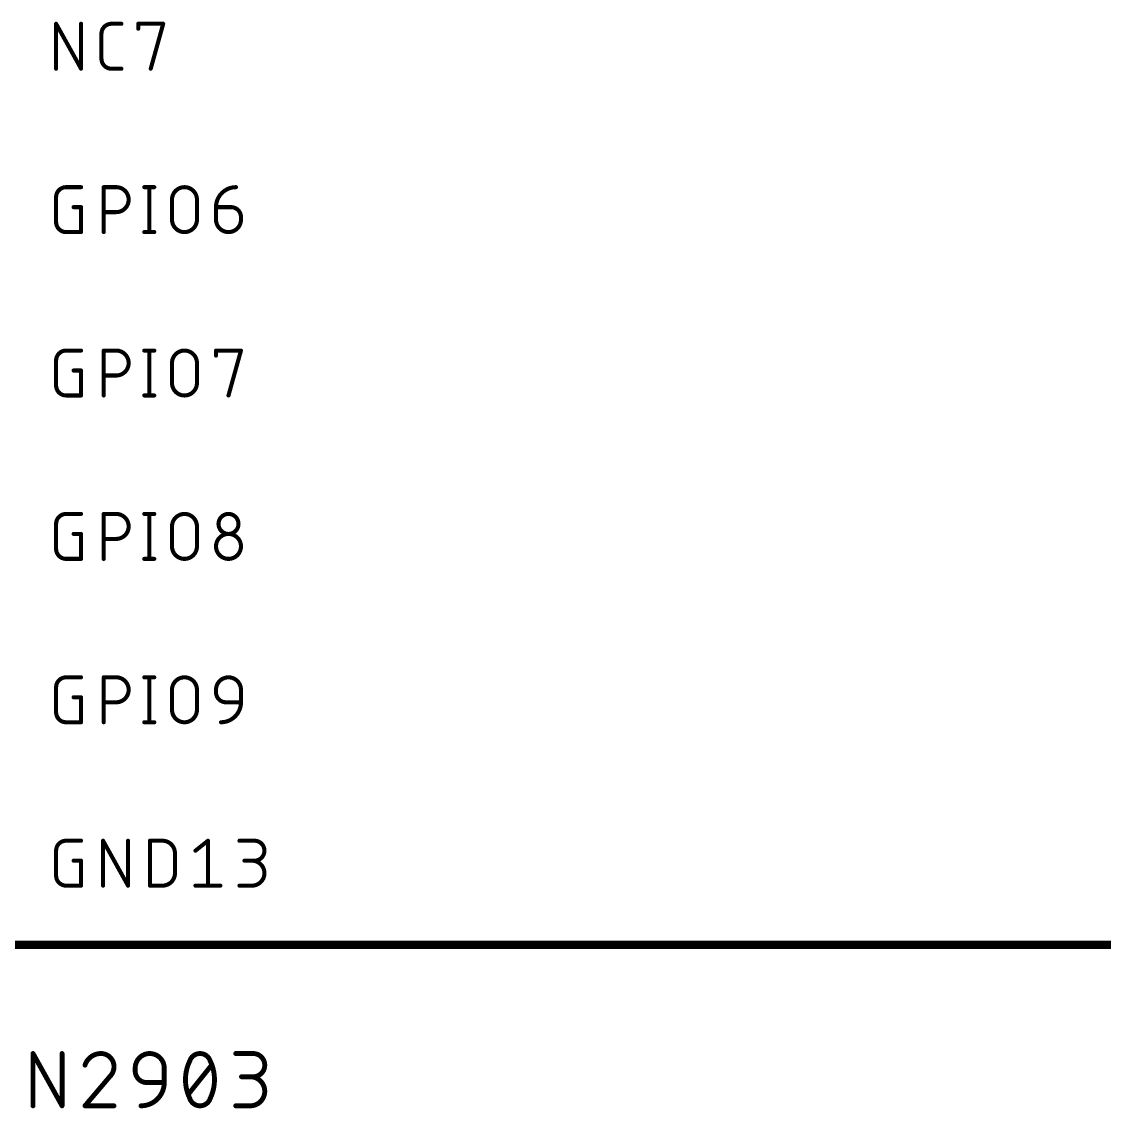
# Model space of a CAD drawing. Extents: x 0 to 388, y 0 to 261.
# Drawn here: x 153.73 to 187.4, y 91.44 to 125.22 of the extents above; entities that cross this region are included whole.
import ezdxf

# ---------------------------------------------------------------- set-up
doc = ezdxf.new("R2010")
doc.units = 0
for name, color, linetype in [('94', 14, 'CONTINUOUS'), ('95', 250, 'CONTINUOUS'), ('96', 250, 'CONTINUOUS')]:
    doc.layers.add(name, color=color, linetype=linetype)

msp = doc.modelspace()

# ---------------------------------------------------------------- linework, layer by layer
at = {"layer": '94', "const_width": 0.254}
msp.add_lwpolyline([(152.4, 96.52), (215.9, 96.52)], dxfattribs=at)
at = {"layer": '95', "const_width": 0.127}
for points in [[(154.8003, 123.7615), (154.8003, 125.1585)], [(154.8003, 125.1585), (155.5764, 123.7615)], [(155.5764, 123.7615), (155.5764, 125.1585)], [(156.5212, 125.1585), (156.8317, 125.1585)], [(157.3555, 125.0033), (157.3555, 125.1585)], [(157.3555, 125.1585), (158.1316, 125.1585)], [(158.1316, 125.1585), (157.7435, 123.7615)], [(156.2108, 124.0719), (156.2108, 124.8481)], [(156.8317, 123.7615), (156.5212, 123.7615)], [(155.1107, 120.0785), (155.5764, 120.0785)], [(156.2809, 118.6815), (156.2809, 120.0785)], [(156.2809, 120.0785), (156.6689, 120.0785)], [(157.5427, 120.0785), (157.8531, 120.0785)], [(157.6979, 120.0785), (157.6979, 118.6815)], [(154.8003, 118.9919), (154.8003, 119.7681)], [(158.4049, 119.0696), (158.4049, 119.6904)], [(159.1811, 119.6904), (159.1811, 119.0696)], [(155.3436, 119.4576), (155.5764, 119.4576)], [(155.5764, 119.4576), (155.5764, 118.6815)], [(156.6689, 119.3024), (156.2809, 119.3024)], [(159.7738, 119.4576), (160.2395, 119.4576)], [(159.7738, 119.0696), (159.7738, 119.4576)], [(160.5499, 119.1472), (160.5499, 119.0696)], [(155.5764, 118.6815), (155.1107, 118.6815)], [(157.5427, 118.6815), (157.8531, 118.6815)], [(155.1107, 114.9985), (155.5764, 114.9985)], [(156.2809, 113.6015), (156.2809, 114.9985)], [(156.2809, 114.9985), (156.6689, 114.9985)], [(157.5427, 114.9985), (157.8531, 114.9985)], [(157.6979, 114.9985), (157.6979, 113.6015)], [(159.7738, 114.8433), (159.7738, 114.9985)], [(159.7738, 114.9985), (160.5499, 114.9985)], [(160.5499, 114.9985), (160.1619, 113.6015)], [(154.8003, 113.9119), (154.8003, 114.6881)], [(158.4049, 113.9896), (158.4049, 114.6104)], [(159.1811, 114.6104), (159.1811, 113.9896)], [(155.3436, 114.3776), (155.5764, 114.3776)], [(155.5764, 114.3776), (155.5764, 113.6015)], [(156.6689, 114.2224), (156.2809, 114.2224)], [(155.5764, 113.6015), (155.1107, 113.6015)], [(157.5427, 113.6015), (157.8531, 113.6015)], [(155.1107, 109.9185), (155.5764, 109.9185)], [(156.2809, 108.5215), (156.2809, 109.9185)], [(156.2809, 109.9185), (156.6689, 109.9185)], [(157.5427, 109.9185), (157.8531, 109.9185)], [(157.6979, 109.9185), (157.6979, 108.5215)], [(154.8003, 108.8319), (154.8003, 109.6081)], [(158.4049, 108.9096), (158.4049, 109.5304)], [(159.1811, 109.5304), (159.1811, 108.9096)], [(155.3436, 109.2976), (155.5764, 109.2976)], [(155.5764, 109.2976), (155.5764, 108.5215)], [(156.6689, 109.1424), (156.2809, 109.1424)], [(155.5764, 108.5215), (155.1107, 108.5215)], [(157.5427, 108.5215), (157.8531, 108.5215)], [(155.1107, 104.8385), (155.5764, 104.8385)], [(156.2809, 103.4415), (156.2809, 104.8385)], [(156.2809, 104.8385), (156.6689, 104.8385)], [(157.5427, 104.8385), (157.8531, 104.8385)], [(157.6979, 104.8385), (157.6979, 103.4415)], [(154.8003, 103.7519), (154.8003, 104.5281)], [(158.4049, 103.8296), (158.4049, 104.4504)], [(159.1811, 104.4504), (159.1811, 103.8296)], [(159.7738, 104.3728), (159.7738, 104.4504)], [(160.5499, 104.4504), (160.5499, 104.0624)], [(155.3436, 104.2176), (155.5764, 104.2176)], [(155.5764, 104.2176), (155.5764, 103.4415)], [(156.6689, 104.0624), (156.2809, 104.0624)], [(160.5499, 104.0624), (160.0842, 104.0624)], [(155.5764, 103.4415), (155.1107, 103.4415)], [(157.5427, 103.4415), (157.8531, 103.4415)], [(155.1107, 99.7585), (155.5764, 99.7585)], [(156.2604, 98.3615), (156.2604, 99.7585)], [(156.2604, 99.7585), (157.0365, 98.3615)], [(157.0365, 98.3615), (157.0365, 99.7585)], [(157.7205, 98.3615), (157.7205, 99.7585)], [(157.7205, 99.7585), (158.1086, 99.7585)], [(159.135, 99.4481), (159.5231, 99.7585)], [(159.5231, 99.7585), (159.5231, 98.3615)], [(160.5039, 99.7585), (160.9695, 99.7585)], [(154.8003, 98.6719), (154.8003, 99.4481)], [(158.4966, 99.3704), (158.4966, 98.7496)], [(155.3436, 99.1376), (155.5764, 99.1376)], [(155.5764, 99.1376), (155.5764, 98.3615)], [(160.9695, 99.1376), (160.6591, 99.1376)], [(155.5764, 98.3615), (155.1107, 98.3615)], [(158.1086, 98.3615), (157.7205, 98.3615)], [(159.135, 98.3615), (159.9111, 98.3615)], [(160.5039, 98.3615), (160.8919, 98.3615)]]:
    msp.add_lwpolyline(points, dxfattribs=at)
at = {"layer": '95'}
for points, const_width in [([(154.8281, 125.1739, 1), (154.7725, 125.1431)], 0.0635), ([(154.8321, 125.1585, 1), (154.7686, 125.1585)], 0.0635), ([(155.6082, 125.1585, 1), (155.5447, 125.1585)], 0.0635), ([(156.5212, 125.1585, 0.4142), (156.2108, 124.8481)], 0.127), ([(156.5212, 125.1903, 1), (156.5212, 125.1268)], 0.0635), ([(156.5212, 125.1268, 1), (156.5212, 125.1902)], 0.0635), ([(156.8317, 125.1268, 1), (156.8317, 125.1903)], 0.0635), ([(157.3872, 125.1585, 1), (157.3237, 125.1585)], 0.0635), ([(157.3555, 125.1903, 1), (157.3555, 125.1268)], 0.0635), ([(157.3237, 125.0033, 1), (157.3872, 125.0033)], 0.0635), ([(158.1622, 125.15, 1), (158.101, 125.167)], 0.0635), ([(158.1316, 125.1268, 1), (158.1316, 125.1903)], 0.0635), ([(156.2425, 124.8481, 1), (156.179, 124.8481)], 0.0635), ([(156.179, 124.8481, 1), (156.2425, 124.8481)], 0.0635), ([(156.2108, 124.0719, 0.4142), (156.5212, 123.7615)], 0.127), ([(156.2425, 124.0719, 1), (156.179, 124.0719)], 0.0635), ([(156.179, 124.0719, 1), (156.2425, 124.0719)], 0.0635), ([(154.7686, 123.7615, 1), (154.8321, 123.7615)], 0.0635), ([(155.5447, 123.7615, 1), (155.6082, 123.7615)], 0.0635), ([(155.5487, 123.7461, 1), (155.6042, 123.7769)], 0.0635), ([(156.5212, 123.7933, 1), (156.5212, 123.7298)], 0.0635), ([(156.5212, 123.7298, 1), (156.5212, 123.7933)], 0.0635), ([(156.8317, 123.7298, 1), (156.8317, 123.7933)], 0.0635), ([(157.713, 123.77, 1), (157.7741, 123.753)], 0.0635), ([(155.1107, 120.0785, 0.4142), (154.8003, 119.7681)], 0.127), ([(155.1107, 120.1103, 1), (155.1107, 120.0468)], 0.0635), ([(155.1107, 120.0468, 1), (155.1107, 120.1102)], 0.0635), ([(155.5764, 120.0468, 1), (155.5764, 120.1103)], 0.0635), ([(156.3126, 120.0785, 1), (156.2491, 120.0785)], 0.0635), ([(156.2809, 120.1103, 1), (156.2809, 120.0468)], 0.0635), ([(156.6689, 119.3024, 1), (156.6689, 120.0785)], 0.127), ([(156.6689, 120.1103, 1), (156.6689, 120.0468)], 0.0635), ([(156.6689, 120.0468, 1), (156.6689, 120.1103)], 0.0635), ([(157.5427, 120.1103, 1), (157.5427, 120.0468)], 0.0635), ([(157.7297, 120.0785, 1), (157.6662, 120.0785)], 0.0635), ([(157.8531, 120.0468, 1), (157.8531, 120.1103)], 0.0635), ([(159.181, 119.6904, 1), (158.4049, 119.6904)], 0.127), ([(160.3947, 120.0785, 0.4142), (159.7738, 119.4576)], 0.127), ([(160.3947, 120.0468, 1), (160.3947, 120.1102)], 0.0635), ([(154.8321, 119.7681, 1), (154.7686, 119.7681)], 0.0635), ([(154.7686, 119.7681, 1), (154.8321, 119.7681)], 0.0635), ([(158.4367, 119.6904, 1), (158.3732, 119.6904)], 0.0635), ([(158.3732, 119.6904, 1), (158.4367, 119.6904)], 0.0635), ([(159.2128, 119.6904, 1), (159.1493, 119.6904)], 0.0635), ([(159.1493, 119.6904, 1), (159.2128, 119.6904)], 0.0635), ([(155.3436, 119.4894, 1), (155.3436, 119.4259)], 0.0635), ([(155.6082, 119.4576, 1), (155.5447, 119.4576)], 0.0635), ([(155.5764, 119.4259, 1), (155.5764, 119.4894)], 0.0635), ([(156.2809, 119.3341, 1), (156.2809, 119.2706)], 0.0635), ([(156.6689, 119.3341, 1), (156.6689, 119.2706)], 0.0635), ([(156.6689, 119.2706, 1), (156.6689, 119.3341)], 0.0635), ([(159.7738, 119.4894, 1), (159.7738, 119.4259)], 0.0635), ([(159.8055, 119.4576, 1), (159.742, 119.4576)], 0.0635), ([(159.742, 119.4576, 1), (159.8055, 119.4576)], 0.0635), ([(160.2395, 119.4894, 1), (160.2395, 119.4259)], 0.0635), ([(160.5499, 119.1472, 0.4142), (160.2395, 119.4576)], 0.127), ([(160.2395, 119.4259, 1), (160.2395, 119.4894)], 0.0635), ([(154.8003, 118.9919, 0.4142), (155.1107, 118.6815)], 0.127), ([(154.8321, 118.9919, 1), (154.7686, 118.9919)], 0.0635), ([(154.7686, 118.9919, 1), (154.8321, 118.9919)], 0.0635), ([(158.4049, 119.0696, 1), (159.1811, 119.0696)], 0.127), ([(158.4367, 119.0696, 1), (158.3732, 119.0696)], 0.0635), ([(158.3732, 119.0696, 1), (158.4367, 119.0696)], 0.0635), ([(159.2128, 119.0696, 1), (159.1493, 119.0696)], 0.0635), ([(159.1493, 119.0696, 1), (159.2128, 119.0696)], 0.0635), ([(159.7738, 119.0696, 1), (160.5499, 119.0696)], 0.127), ([(159.8055, 119.0696, 1), (159.742, 119.0696)], 0.0635), ([(159.742, 119.0696, 1), (159.8055, 119.0696)], 0.0635), ([(160.5817, 119.1472, 1), (160.5182, 119.1472)], 0.0635), ([(160.5182, 119.1472, 1), (160.5817, 119.1472)], 0.0635), ([(160.5817, 119.0696, 1), (160.5182, 119.0696)], 0.0635), ([(160.5182, 119.0696, 1), (160.5817, 119.0696)], 0.0635), ([(155.1107, 118.7133, 1), (155.1107, 118.6497)], 0.0635), ([(155.1107, 118.6497, 1), (155.1107, 118.7133)], 0.0635), ([(155.5447, 118.6815, 1), (155.6082, 118.6815)], 0.0635), ([(155.5764, 118.6497, 1), (155.5764, 118.7133)], 0.0635), ([(156.2491, 118.6815, 1), (156.3126, 118.6815)], 0.0635), ([(157.5427, 118.7133, 1), (157.5427, 118.6497)], 0.0635), ([(157.6662, 118.6815, 1), (157.7297, 118.6815)], 0.0635), ([(157.8531, 118.6497, 1), (157.8531, 118.7133)], 0.0635), ([(155.1107, 114.9985, 0.4142), (154.8003, 114.6881)], 0.127), ([(155.1107, 115.0303, 1), (155.1107, 114.9668)], 0.0635), ([(155.1107, 114.9668, 1), (155.1107, 115.0302)], 0.0635), ([(155.5764, 114.9668, 1), (155.5764, 115.0303)], 0.0635), ([(156.3126, 114.9985, 1), (156.2491, 114.9985)], 0.0635), ([(156.2809, 115.0303, 1), (156.2809, 114.9668)], 0.0635), ([(156.6689, 114.2224, 1), (156.6689, 114.9985)], 0.127), ([(156.6689, 115.0303, 1), (156.6689, 114.9668)], 0.0635), ([(156.6689, 114.9668, 1), (156.6689, 115.0303)], 0.0635), ([(157.5427, 115.0303, 1), (157.5427, 114.9668)], 0.0635), ([(157.7297, 114.9985, 1), (157.6662, 114.9985)], 0.0635), ([(157.8531, 114.9668, 1), (157.8531, 115.0303)], 0.0635), ([(159.181, 114.6104, 1), (158.4049, 114.6104)], 0.127), ([(159.8055, 114.9985, 1), (159.742, 114.9985)], 0.0635), ([(159.7738, 115.0303, 1), (159.7738, 114.9668)], 0.0635), ([(159.742, 114.8433, 1), (159.8055, 114.8433)], 0.0635), ([(160.5805, 114.99, 1), (160.5193, 115.007)], 0.0635), ([(160.5499, 114.9668, 1), (160.5499, 115.0303)], 0.0635), ([(154.8321, 114.6881, 1), (154.7686, 114.6881)], 0.0635), ([(154.7686, 114.6881, 1), (154.8321, 114.6881)], 0.0635), ([(158.4367, 114.6104, 1), (158.3732, 114.6104)], 0.0635), ([(158.3732, 114.6104, 1), (158.4367, 114.6104)], 0.0635), ([(159.2128, 114.6104, 1), (159.1493, 114.6104)], 0.0635), ([(159.1493, 114.6104, 1), (159.2128, 114.6104)], 0.0635), ([(155.3436, 114.4094, 1), (155.3436, 114.3459)], 0.0635), ([(155.6082, 114.3776, 1), (155.5447, 114.3776)], 0.0635), ([(155.5764, 114.3459, 1), (155.5764, 114.4094)], 0.0635), ([(156.2809, 114.2541, 1), (156.2809, 114.1906)], 0.0635), ([(156.6689, 114.2541, 1), (156.6689, 114.1906)], 0.0635), ([(156.6689, 114.1906, 1), (156.6689, 114.2541)], 0.0635), ([(154.8003, 113.9119, 0.4142), (155.1107, 113.6015)], 0.127), ([(154.8321, 113.9119, 1), (154.7686, 113.9119)], 0.0635), ([(154.7686, 113.9119, 1), (154.8321, 113.9119)], 0.0635), ([(158.4049, 113.9896, 1), (159.1811, 113.9896)], 0.127), ([(158.4367, 113.9896, 1), (158.3732, 113.9896)], 0.0635), ([(158.3732, 113.9896, 1), (158.4367, 113.9896)], 0.0635), ([(159.2128, 113.9896, 1), (159.1493, 113.9896)], 0.0635), ([(159.1493, 113.9896, 1), (159.2128, 113.9896)], 0.0635), ([(155.1107, 113.6333, 1), (155.1107, 113.5697)], 0.0635), ([(155.1107, 113.5697, 1), (155.1107, 113.6333)], 0.0635), ([(155.5447, 113.6015, 1), (155.6082, 113.6015)], 0.0635), ([(155.5764, 113.5697, 1), (155.5764, 113.6333)], 0.0635), ([(156.2491, 113.6015, 1), (156.3126, 113.6015)], 0.0635), ([(157.5427, 113.6333, 1), (157.5427, 113.5697)], 0.0635), ([(157.6662, 113.6015, 1), (157.7297, 113.6015)], 0.0635), ([(157.8531, 113.5697, 1), (157.8531, 113.6333)], 0.0635), ([(160.1313, 113.61, 1), (160.1924, 113.593)], 0.0635), ([(155.1107, 109.9185, 0.4142), (154.8003, 109.6081)], 0.127), ([(155.1107, 109.9503, 1), (155.1107, 109.8868)], 0.0635), ([(155.1107, 109.8868, 1), (155.1107, 109.9502)], 0.0635), ([(155.5764, 109.8868, 1), (155.5764, 109.9503)], 0.0635), ([(156.2809, 109.9503, 1), (156.2809, 109.8868)], 0.0635), ([(156.3126, 109.9185, 1), (156.2491, 109.9185)], 0.0635), ([(156.6689, 109.9503, 1), (156.6689, 109.8868)], 0.0635), ([(156.6689, 109.1424, 1), (156.6689, 109.9185)], 0.127), ([(156.6689, 109.8868, 1), (156.6689, 109.9503)], 0.0635), ([(157.5427, 109.9503, 1), (157.5427, 109.8868)], 0.0635), ([(157.7297, 109.9185, 1), (157.6662, 109.9185)], 0.0635), ([(157.8531, 109.8868, 1), (157.8531, 109.9503)], 0.0635), ([(159.181, 109.5304, 1), (158.4049, 109.5304)], 0.127), ([(160.4723, 109.6081, 1), (159.8514, 109.6081)], 0.127), ([(154.8321, 109.6081, 1), (154.7686, 109.6081)], 0.0635), ([(154.7686, 109.6081, 1), (154.8321, 109.6081)], 0.0635), ([(158.4367, 109.5304, 1), (158.3732, 109.5304)], 0.0635), ([(158.3732, 109.5304, 1), (158.4367, 109.5304)], 0.0635), ([(159.2128, 109.5304, 1), (159.1493, 109.5304)], 0.0635), ([(159.1493, 109.5304, 1), (159.2128, 109.5304)], 0.0635), ([(159.8514, 109.6081, 1), (160.4723, 109.6081)], 0.127), ([(159.8832, 109.6081, 1), (159.8197, 109.6081)], 0.0635), ([(159.8197, 109.6081, 1), (159.8832, 109.6081)], 0.0635), ([(160.504, 109.6081, 1), (160.4405, 109.6081)], 0.0635), ([(160.4405, 109.6081, 1), (160.504, 109.6081)], 0.0635), ([(155.3436, 109.3294, 1), (155.3436, 109.2659)], 0.0635), ([(155.6082, 109.2976, 1), (155.5447, 109.2976)], 0.0635), ([(155.5764, 109.2659, 1), (155.5764, 109.3294)], 0.0635), ([(156.2809, 109.1741, 1), (156.2809, 109.1106)], 0.0635), ([(156.6689, 109.1741, 1), (156.6689, 109.1106)], 0.0635), ([(156.6689, 109.1106, 1), (156.6689, 109.1741)], 0.0635), ([(160.5499, 108.9096, 1), (159.7738, 108.9096)], 0.127), ([(154.8003, 108.8319, 0.4142), (155.1107, 108.5215)], 0.127), ([(154.8321, 108.8319, 1), (154.7686, 108.8319)], 0.0635), ([(154.7686, 108.8319, 1), (154.8321, 108.8319)], 0.0635), ([(158.4049, 108.9096, 1), (159.1811, 108.9096)], 0.127), ([(158.4367, 108.9096, 1), (158.3732, 108.9096)], 0.0635), ([(158.3732, 108.9096, 1), (158.4367, 108.9096)], 0.0635), ([(159.2128, 108.9096, 1), (159.1493, 108.9096)], 0.0635), ([(159.1493, 108.9096, 1), (159.2128, 108.9096)], 0.0635), ([(159.7738, 108.9096, 1), (160.5499, 108.9096)], 0.127), ([(159.8055, 108.9096, 1), (159.742, 108.9096)], 0.0635), ([(159.742, 108.9096, 1), (159.8055, 108.9096)], 0.0635), ([(160.5817, 108.9096, 1), (160.5182, 108.9096)], 0.0635), ([(160.5182, 108.9096, 1), (160.5817, 108.9096)], 0.0635), ([(155.1107, 108.5533, 1), (155.1107, 108.4898)], 0.0635), ([(155.1107, 108.4898, 1), (155.1107, 108.5533)], 0.0635), ([(155.5447, 108.5215, 1), (155.6082, 108.5215)], 0.0635), ([(155.5764, 108.4898, 1), (155.5764, 108.5533)], 0.0635), ([(156.2491, 108.5215, 1), (156.3126, 108.5215)], 0.0635), ([(157.5427, 108.5533, 1), (157.5427, 108.4898)], 0.0635), ([(157.6662, 108.5215, 1), (157.7297, 108.5215)], 0.0635), ([(157.8531, 108.4898, 1), (157.8531, 108.5533)], 0.0635), ([(155.1107, 104.8385, 0.4142), (154.8003, 104.5281)], 0.127), ([(155.1107, 104.8703, 1), (155.1107, 104.8068)], 0.0635), ([(155.1107, 104.8068, 1), (155.1107, 104.8702)], 0.0635), ([(155.5764, 104.8068, 1), (155.5764, 104.8703)], 0.0635), ([(156.2809, 104.8703, 1), (156.2809, 104.8068)], 0.0635), ([(156.3126, 104.8385, 1), (156.2491, 104.8385)], 0.0635), ([(156.6689, 104.8703, 1), (156.6689, 104.8068)], 0.0635), ([(156.6689, 104.0624, 1), (156.6689, 104.8385)], 0.127), ([(156.6689, 104.8068, 1), (156.6689, 104.8703)], 0.0635), ([(157.5427, 104.8703, 1), (157.5427, 104.8068)], 0.0635), ([(157.7297, 104.8385, 1), (157.6662, 104.8385)], 0.0635), ([(157.8531, 104.8068, 1), (157.8531, 104.8703)], 0.0635), ([(159.181, 104.4504, 1), (158.4049, 104.4504)], 0.127), ([(160.5499, 104.4504, 1), (159.7738, 104.4504)], 0.127), ([(154.8321, 104.5281, 1), (154.7686, 104.5281)], 0.0635), ([(154.7686, 104.5281, 1), (154.8321, 104.5281)], 0.0635), ([(158.4367, 104.4504, 1), (158.3732, 104.4504)], 0.0635), ([(158.3732, 104.4504, 1), (158.4367, 104.4504)], 0.0635), ([(159.2128, 104.4504, 1), (159.1493, 104.4504)], 0.0635), ([(159.1493, 104.4504, 1), (159.2128, 104.4504)], 0.0635), ([(159.8055, 104.4504, 1), (159.742, 104.4504)], 0.0635), ([(159.742, 104.4504, 1), (159.8055, 104.4504)], 0.0635), ([(159.7738, 104.3728, 0.4142), (160.0842, 104.0624)], 0.127), ([(159.8055, 104.3728, 1), (159.742, 104.3728)], 0.0635), ([(159.742, 104.3728, 1), (159.8055, 104.3728)], 0.0635), ([(160.5817, 104.4504, 1), (160.5182, 104.4504)], 0.0635), ([(160.5182, 104.4504, 1), (160.5817, 104.4504)], 0.0635), ([(155.3436, 104.2494, 1), (155.3436, 104.1859)], 0.0635), ([(155.6082, 104.2176, 1), (155.5447, 104.2176)], 0.0635), ([(155.5764, 104.1859, 1), (155.5764, 104.2494)], 0.0635), ([(156.2809, 104.0941, 1), (156.2809, 104.0306)], 0.0635), ([(156.6689, 104.0941, 1), (156.6689, 104.0306)], 0.0635), ([(156.6689, 104.0306, 1), (156.6689, 104.0941)], 0.0635), ([(159.929, 103.4415, 0.4142), (160.5499, 104.0624)], 0.127), ([(160.0842, 104.0941, 1), (160.0842, 104.0306)], 0.0635), ([(160.0842, 104.0306, 1), (160.0842, 104.0941)], 0.0635), ([(160.5817, 104.0624, 1), (160.5182, 104.0624)], 0.0635), ([(160.5182, 104.0624, 1), (160.5817, 104.0624)], 0.0635), ([(160.5499, 104.0306, 1), (160.5499, 104.0941)], 0.0635), ([(154.8003, 103.7519, 0.4142), (155.1107, 103.4415)], 0.127), ([(154.8321, 103.7519, 1), (154.7686, 103.7519)], 0.0635), ([(154.7686, 103.7519, 1), (154.8321, 103.7519)], 0.0635), ([(158.4049, 103.8296, 1), (159.1811, 103.8296)], 0.127), ([(158.4367, 103.8296, 1), (158.3732, 103.8296)], 0.0635), ([(158.3732, 103.8296, 1), (158.4367, 103.8296)], 0.0635), ([(159.2128, 103.8296, 1), (159.1493, 103.8296)], 0.0635), ([(159.1493, 103.8296, 1), (159.2128, 103.8296)], 0.0635), ([(155.1107, 103.4733, 1), (155.1107, 103.4098)], 0.0635), ([(155.1107, 103.4098, 1), (155.1107, 103.4733)], 0.0635), ([(155.5447, 103.4415, 1), (155.6082, 103.4415)], 0.0635), ([(155.5764, 103.4098, 1), (155.5764, 103.4733)], 0.0635), ([(156.2491, 103.4415, 1), (156.3126, 103.4415)], 0.0635), ([(157.5427, 103.4733, 1), (157.5427, 103.4098)], 0.0635), ([(157.6662, 103.4415, 1), (157.7297, 103.4415)], 0.0635), ([(157.8531, 103.4098, 1), (157.8531, 103.4733)], 0.0635), ([(159.929, 103.4733, 1), (159.929, 103.4098)], 0.0635), ([(155.1107, 99.7585, 0.4142), (154.8003, 99.4481)], 0.127), ([(155.1107, 99.7903, 1), (155.1107, 99.7267)], 0.0635), ([(155.1107, 99.7268, 1), (155.1107, 99.7902)], 0.0635), ([(155.5764, 99.7267, 1), (155.5764, 99.7903)], 0.0635), ([(156.2922, 99.7585, 1), (156.2287, 99.7585)], 0.0635), ([(156.2882, 99.7739, 1), (156.2327, 99.7431)], 0.0635), ([(157.0683, 99.7585, 1), (157.0048, 99.7585)], 0.0635), ([(157.7205, 99.7903, 1), (157.7205, 99.7267)], 0.0635), ([(157.7523, 99.7585, 1), (157.6888, 99.7585)], 0.0635), ([(158.1086, 99.7903, 1), (158.1086, 99.7267)], 0.0635), ([(158.4966, 99.3704, 0.4142), (158.1086, 99.7585)], 0.127), ([(158.1086, 99.7267, 1), (158.1086, 99.7903)], 0.0635), ([(159.5548, 99.7585, 1), (159.4913, 99.7585)], 0.0635), ([(159.5429, 99.7337, 1), (159.5032, 99.7833)], 0.0635), ([(160.5039, 99.7903, 1), (160.5039, 99.7267)], 0.0635), ([(160.9695, 99.7903, 1), (160.9695, 99.7267)], 0.0635), ([(160.9695, 99.1376, 1), (160.9695, 99.7585)], 0.127), ([(160.9695, 99.7267, 1), (160.9695, 99.7903)], 0.0635), ([(154.8321, 99.4481, 1), (154.7686, 99.4481)], 0.0635), ([(154.7686, 99.4481, 1), (154.8321, 99.4481)], 0.0635), ([(158.5284, 99.3704, 1), (158.4649, 99.3704)], 0.0635), ([(158.4649, 99.3704, 1), (158.5284, 99.3704)], 0.0635), ([(159.1152, 99.4728, 1), (159.1548, 99.4233)], 0.0635), ([(155.3436, 99.1694, 1), (155.3436, 99.1059)], 0.0635), ([(155.6082, 99.1376, 1), (155.5447, 99.1376)], 0.0635), ([(155.5764, 99.1059, 1), (155.5764, 99.1694)], 0.0635), ([(160.6591, 99.1694, 1), (160.6591, 99.1059)], 0.0635), ([(160.8919, 98.3615, 1), (160.8919, 99.1376)], 0.127), ([(160.8919, 99.1694, 1), (160.8919, 99.1059)], 0.0635), ([(160.9695, 99.1694, 1), (160.9695, 99.1059)], 0.0635), ([(160.9695, 99.1059, 1), (160.9695, 99.1694)], 0.0635), ([(154.8003, 98.6719, 0.4142), (155.1107, 98.3615)], 0.127), ([(154.8321, 98.6719, 1), (154.7686, 98.6719)], 0.0635), ([(154.7686, 98.6719, 1), (154.8321, 98.6719)], 0.0635), ([(158.1086, 98.3615, 0.4142), (158.4966, 98.7496)], 0.127), ([(158.5284, 98.7496, 1), (158.4649, 98.7496)], 0.0635), ([(158.4649, 98.7496, 1), (158.5284, 98.7496)], 0.0635), ([(155.1107, 98.3933, 1), (155.1107, 98.3298)], 0.0635), ([(155.1107, 98.3298, 1), (155.1107, 98.3933)], 0.0635), ([(155.5447, 98.3615, 1), (155.6082, 98.3615)], 0.0635), ([(155.5764, 98.3298, 1), (155.5764, 98.3933)], 0.0635), ([(156.2287, 98.3615, 1), (156.2922, 98.3615)], 0.0635), ([(157.0048, 98.3615, 1), (157.0683, 98.3615)], 0.0635), ([(157.0088, 98.3461, 1), (157.0643, 98.3769)], 0.0635), ([(157.7205, 98.3933, 1), (157.7205, 98.3298)], 0.0635), ([(157.6888, 98.3615, 1), (157.7523, 98.3615)], 0.0635), ([(158.1086, 98.3932, 1), (158.1086, 98.3298)], 0.0635), ([(158.1086, 98.3298, 1), (158.1086, 98.3933)], 0.0635), ([(159.135, 98.3933, 1), (159.135, 98.3298)], 0.0635), ([(159.4913, 98.3615, 1), (159.5548, 98.3615)], 0.0635), ([(159.9111, 98.3298, 1), (159.9111, 98.3933)], 0.0635), ([(160.5039, 98.3933, 1), (160.5039, 98.3298)], 0.0635), ([(160.8919, 98.3933, 1), (160.8919, 98.3298)], 0.0635), ([(160.8919, 98.3298, 1), (160.8919, 98.3933)], 0.0635)]:
    msp.add_lwpolyline(points, format="xyb", dxfattribs=dict(at, const_width=const_width))
at = {"layer": '96', "const_width": 0.1524}
for points in [[(154.0823, 91.5162), (154.0823, 93.1418)], [(154.0823, 93.1418), (154.9854, 91.5162)], [(154.9854, 91.5162), (154.9854, 93.1418)], [(160.3869, 93.1418), (160.9287, 93.1418)], [(157.2606, 92.5999), (157.2606, 92.6902)], [(158.1637, 92.6902), (158.1637, 92.2387)], [(158.9141, 91.8774), (159.6365, 92.7806)], [(156.4651, 92.4193), (155.6975, 91.5162)], [(158.1637, 92.2387), (157.6219, 92.2387)], [(160.9287, 92.4193), (160.5675, 92.4193)], [(155.6975, 91.5162), (156.6006, 91.5162)], [(160.3869, 91.5162), (160.8384, 91.5162)]]:
    msp.add_lwpolyline(points, dxfattribs=at)
at = {"layer": '96'}
for points, const_width in [([(154.1204, 93.1418, 1), (154.0442, 93.1418)], 0.0762), ([(154.1156, 93.1603, 1), (154.049, 93.1233)], 0.0762), ([(155.0235, 93.1418, 1), (154.9473, 93.1418)], 0.0762), ([(156.1942, 93.1418, 0.3252), (155.6975, 92.7806)], 0.1524), ([(156.6006, 92.7354, 0.4142), (156.1942, 93.1418)], 0.1524), ([(156.1942, 93.1799, 1), (156.1942, 93.1037)], 0.0762), ([(156.1942, 93.1037, 1), (156.1942, 93.1799)], 0.0762), ([(158.1637, 92.6902, 1), (157.2606, 92.6902)], 0.1524), ([(158.9592, 92.916, 0.1139), (158.8237, 92.329)], 0.1524), ([(159.2753, 93.1418, 0.3205), (158.9592, 92.916)], 0.1524), ([(158.9232, 92.9284, 1), (158.9952, 92.9037)], 0.0762), ([(158.9935, 92.8993, 1), (158.925, 92.9327)], 0.0762), ([(159.5914, 92.916, 0.3205), (159.2753, 93.1418)], 0.1524), ([(159.2753, 93.1799, 1), (159.2753, 93.1037)], 0.0762), ([(159.2753, 93.1037, 1), (159.2753, 93.1799)], 0.0762), ([(159.6256, 92.9327, 1), (159.5571, 92.8993)], 0.0762), ([(159.7269, 92.329, 0.1139), (159.5914, 92.916)], 0.1524), ([(159.5553, 92.9037, 1), (159.6274, 92.9284)], 0.0762), ([(160.3869, 93.1799, 1), (160.3869, 93.1037)], 0.0762), ([(160.9287, 92.4193, 1), (160.9287, 93.1418)], 0.1524), ([(160.9287, 93.1799, 1), (160.9287, 93.1037)], 0.0762), ([(160.9287, 93.1037, 1), (160.9287, 93.1799)], 0.0762), ([(155.6613, 92.7923, 1), (155.7337, 92.7688)], 0.0762), ([(156.4651, 92.4193, 0.2053), (156.6006, 92.7354)], 0.1524), ([(156.6387, 92.7354, 1), (156.5625, 92.7354)], 0.0762), ([(156.5625, 92.7354, 1), (156.6387, 92.7354)], 0.0762), ([(157.2987, 92.6902, 1), (157.2225, 92.6902)], 0.0762), ([(157.2225, 92.6902, 1), (157.2987, 92.6902)], 0.0762), ([(157.2606, 92.5999, 0.4142), (157.6219, 92.2387)], 0.1524), ([(157.2987, 92.5999, 1), (157.2225, 92.5999)], 0.0762), ([(157.2225, 92.5999, 1), (157.2987, 92.5999)], 0.0762), ([(158.2018, 92.6902, 1), (158.1256, 92.6902)], 0.0762), ([(158.1256, 92.6902, 1), (158.2018, 92.6902)], 0.0762), ([(159.6663, 92.7568, 1), (159.6068, 92.8044)], 0.0762), ([(156.4389, 92.4469, 1), (156.4914, 92.3917)], 0.0762), ([(156.4942, 92.3946, 1), (156.4361, 92.444)], 0.0762), ([(157.4412, 91.5162, 0.4142), (158.1637, 92.2387)], 0.1524), ([(157.6219, 92.2768, 1), (157.6219, 92.2006)], 0.0762), ([(157.6219, 92.2006, 1), (157.6219, 92.2768)], 0.0762), ([(158.2018, 92.2387, 1), (158.1256, 92.2387)], 0.0762), ([(158.1256, 92.2387, 1), (158.2018, 92.2387)], 0.0762), ([(158.1637, 92.2006, 1), (158.1637, 92.2768)], 0.0762), ([(158.8237, 92.329, 0.1139), (158.9592, 91.742)], 0.1524), ([(158.8618, 92.329, 1), (158.7856, 92.329)], 0.0762), ([(158.7856, 92.329, 1), (158.8618, 92.329)], 0.0762), ([(159.5914, 91.742, 0.1139), (159.7269, 92.329)], 0.1524), ([(159.765, 92.329, 1), (159.6888, 92.329)], 0.0762), ([(159.6888, 92.329, 1), (159.765, 92.329)], 0.0762), ([(160.5675, 92.4574, 1), (160.5675, 92.3812)], 0.0762), ([(160.8384, 91.5162, 1), (160.8384, 92.4193)], 0.1524), ([(160.8384, 92.4574, 1), (160.8384, 92.3812)], 0.0762), ([(160.9287, 92.4574, 1), (160.9287, 92.3812)], 0.0762), ([(160.9287, 92.3812, 1), (160.9287, 92.4574)], 0.0762), ([(158.8843, 91.9012, 1), (158.9438, 91.8536)], 0.0762), ([(154.0442, 91.5162, 1), (154.1204, 91.5162)], 0.0762), ([(154.9473, 91.5162, 1), (155.0235, 91.5162)], 0.0762), ([(154.9521, 91.4977, 1), (155.0187, 91.5347)], 0.0762), ([(155.6975, 91.5543, 1), (155.6975, 91.4781)], 0.0762), ([(155.6685, 91.5409, 1), (155.7265, 91.4915)], 0.0762), ([(156.6006, 91.4781, 1), (156.6006, 91.5543)], 0.0762), ([(157.4412, 91.5543, 1), (157.4412, 91.4781)], 0.0762), ([(158.9592, 91.742, 0.3205), (159.2753, 91.5162)], 0.1524), ([(158.9952, 91.7543, 1), (158.9232, 91.7296)], 0.0762), ([(158.925, 91.7253, 1), (158.9935, 91.7587)], 0.0762), ([(159.2753, 91.5162, 0.3205), (159.5914, 91.742)], 0.1524), ([(159.2753, 91.5543, 1), (159.2753, 91.4781)], 0.0762), ([(159.2753, 91.4781, 1), (159.2753, 91.5543)], 0.0762), ([(159.5571, 91.7587, 1), (159.6256, 91.7253)], 0.0762), ([(159.6274, 91.7296, 1), (159.5553, 91.7543)], 0.0762), ([(160.3869, 91.5543, 1), (160.3869, 91.4781)], 0.0762), ([(160.8384, 91.5543, 1), (160.8384, 91.4781)], 0.0762), ([(160.8384, 91.4781, 1), (160.8384, 91.5543)], 0.0762)]:
    msp.add_lwpolyline(points, format="xyb", dxfattribs=dict(at, const_width=const_width))

doc.saveas('drawing.dxf')
